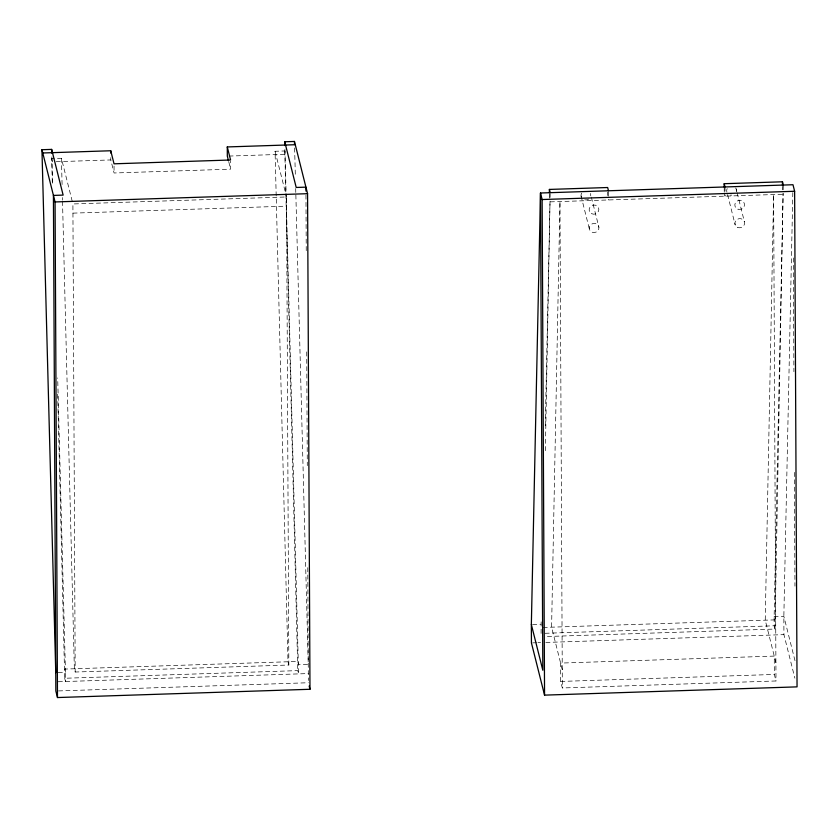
<?xml version="1.0" encoding="UTF-8"?>
<svg xmlns="http://www.w3.org/2000/svg" width="839" height="839" viewBox="0 0 839 839"><rect width="100%" height="100%" fill="white"/><g stroke="black" fill="none" stroke-linecap="round" stroke-linejoin="round"><path stroke-width="0.63" stroke-dasharray="4.2 3.15" d="M545.36 450.7L550.027 200.982L545.224 427.68M774.995 629.051L774.177 625.789L774.135 616.602L783.102 193.358L774.995 629.051L545.853 636.549M541.103 633.414L541.165 618.993M550.101 197.427L550.185 193.872M783.175 189.803L783.28 185.062M792.824 192.582L783.846 616.287L783.93 634.641L794.869 678.164M52.301 182.147L51.703 158.581L61.415 158.267L72.584 202.713M62.516 201.454L74.356 668.756L75.185 672.029L288.836 665.033L288.008 661.772L275.066 151.272L284.778 150.957L285.596 154.219L228.607 156.085M56.171 161.728L110.79 159.934L114.073 172.991L230.61 169.174L230.568 161.151M288.836 665.033L286.55 196.966L72.899 203.961L75.185 672.029M72.941 213.137L286.592 206.142M550.248 201.863L783.322 194.239M532.555 624.51L541.061 624.237M543.095 627.457L774.953 619.874L774.135 616.602L783.846 616.287L795.005 660.713M545.035 633.288L774.177 625.789M532.744 642.863L536.666 642.737M537.977 642.695L540.589 642.611M545.822 642.443L783.93 634.641M58.185 672.584L65.473 672.343L57.692 377.959M57.681 394.194L64.697 678.258L297.772 670.623L298.59 673.895L286.109 193.694M58.227 681.761L308.301 673.57M58.468 690.927L308.343 682.747M560.693 681.436L774.345 674.451L775.991 680.974L562.34 687.97L560.693 681.436L560.609 663.083L774.261 656.088L774.345 674.451M736.17 189.006L736.81 191.512M737.124 192.771L744.371 221.643M727.57 194.627L735.142 224.758M724.235 192.876L725.053 196.137L725.043 192.697M775.897 662.621L765.241 620.189L773.61 194.554L775.991 680.974M591.338 197.165L598.91 227.285A4.877 4.573 -14.1 0 1 592.166 232.235A4.877 4.573 -14.1 0 1 591.18 224.37A4.877 4.573 -14.1 0 1 598.91 227.285M581.07 196.001L589.261 228.648M562.245 669.616L551.59 627.184L559.959 201.549L562.34 687.97M275.066 151.272L286.55 196.966M228.827 162.053L230.61 169.174M51.703 158.581L52.521 161.843M64.697 678.258L65.515 681.52L65.473 672.343L64.645 669.082L297.719 661.447L298.548 664.708L308.259 664.394L295.831 193.746M294.615 147.989L295.38 176.756M295.685 188.523L295.789 192.446M284.935 149.321L286.068 192.393M284.778 150.957L285.847 192.844M285.879 194.145L297.772 670.623M61.415 158.267L62.117 185.755M62.411 197.532L62.485 200.154M51.861 156.945L52.616 185.629M793.348 257.961L793.904 371.719M794.397 472.388L794.953 586.146M782.483 186.384L782.504 189.824M725.011 186.961L725.032 191.554M724.214 188.293L724.235 191.732M608.474 191.932L608.516 199.955M607.677 192.1L607.698 195.55M549.409 194.008L549.43 198.602M305.962 194.994L306.235 251.218M306.728 351.898L307.284 465.655M307.787 567.636L308.333 680.46M114.041 166.112L114.073 172.991M110.779 157.648L110.79 159.934M590.394 193.494A4.877 4.573 -14.1 0 1 590.698 195.854M588.789 198.927A4.877 4.573 -14.1 0 1 582.885 199.021M581.375 197.155A4.877 4.573 -14.1 0 1 582.077 192.592M735.625 187.936A4.877 4.573 -14.1 0 1 736.306 191.376M731.818 195.13A4.877 4.573 -14.1 0 1 730.559 195.078M726.941 192.121A4.877 4.573 -14.1 0 1 727.224 188.607M737.984 209.194A4.877 4.573 -14.1 0 0 744.455 203.94A4.877 4.573 -14.1 0 0 736.569 201.402A4.877 4.573 -14.1 0 0 737.984 209.194M591.673 213.704A4.877 4.573 -14.1 0 0 598.847 209.362A4.877 4.573 -14.1 0 0 591.464 205.765A4.877 4.573 -14.1 0 0 591.673 213.704M737.554 227.359A4.877 4.573 -14.1 0 0 744.602 222.817A4.877 4.573 -14.1 0 0 737.103 219.43A4.877 4.573 -14.1 0 0 737.554 227.359"/><path stroke-width="1.26" d="M531.349 624.552L540.494 193.001L792.991 184.737L794.627 191.271L797.05 686.868L544.553 695.132L531.433 642.905L531.349 624.552L542.823 670.246L540.494 193.001L542.13 199.535L544.553 695.132M55.762 672.658L41.95 149.72L51.661 149.405L63.135 195.099L53.423 195.414L55.846 691.011L57.482 697.545L309.979 689.28L307.567 193.683L294.447 141.455L284.736 141.77L284.83 145.546M42.768 152.981L110.748 150.758L114.031 163.815L230.568 159.997L227.285 146.94L295.265 144.717M41.95 149.72L55.07 201.947L307.567 193.683M549.398 192.865L549.388 189.425L607.656 187.517L608.474 190.778M724.204 187.139L724.193 183.699L782.462 181.79L783.28 185.062M542.13 199.535L794.627 191.271M724.193 183.699L725.011 186.961M549.388 189.425L550.206 192.687M284.736 141.77L296.209 187.464L305.92 187.149L305.941 191.072M228.523 160.868L227.327 156.127L227.285 146.94M309.161 686.019L309.979 689.28M294.447 141.455L294.52 144.067M51.661 149.405L51.756 153.17M782.462 181.79L782.472 185.23M110.748 150.758L110.758 153.055M55.07 201.947L57.482 697.545"/></g></svg>
